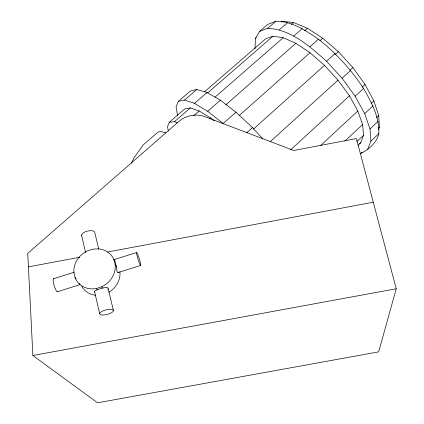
<?xml version="1.0" encoding="UTF-8"?>
<svg xmlns="http://www.w3.org/2000/svg" width="424" height="424" viewBox="0 0 424 424"><rect width="100%" height="100%" fill="white"/><g stroke="black" fill="none" stroke-linecap="round" stroke-linejoin="round"><path stroke-width="0.64" d="M255.01 48.696L255.418 38.388L259.658 31.334L267.698 24.412L275.95 21.2C291.988 21.205 305.757 30.438 318.466 39.194C336.052 53.074 351.236 69.748 363.548 88.462C371.493 102.311 379.591 117.204 378.817 133.677C376.655 143.058 368.864 149.343 360.665 153.546L362.08 152.205M107.929 289.428L107.945 287.854L107.309 287.43C103.011 287.451 98.702 289.136 94.828 290.917L94.547 291.468L99.667 313.712M396.239 288.765L378.648 351.872L97.573 402.8L32.876 355.503L27.761 253.382L178.679 121.619A23.389 20.283 -16 0 1 204.713 116.611L293.737 150.488L356.388 138.574L396.239 288.765L32.876 355.503M357.936 145.416L360.808 142.703L363.548 135.272L362.605 124.486L357.829 111.003L349.434 95.813L338.002 80.147L324.471 65.354L310.024 52.724L295.894 43.28L283.243 37.699L272.992 36.22L265.769 38.727L204.707 91.616M367.624 149.449L370.915 141.15L378.817 133.677M378.452 129.649L379.39 127.327L378.727 115.588L373.894 100.949L365.075 84.493L352.885 67.57L338.336 51.67L322.706 38.192L307.368 28.244L293.594 22.53L282.395 21.274L281.17 21.741M214.29 120.824L210.781 118.042L199.19 110.966L190.355 107.919L184.769 108.883L169.271 122.308L167.464 126.675L168.36 131.08M262.695 138.781L252.487 127.592L235.967 112.185L220.379 100.197L207.002 92.506L196.8 89.48L190.318 91.043L178.345 101.357L176.077 106.816L177.587 115.773M131.297 163.325L133.82 158.157L143.233 144.86L157.675 132.352A73.532 15.243 47.9 0 1 165.869 132.972M378.521 128.149L379.39 127.327M370.915 141.15L370.009 128.965L378.097 121.359M356.838 141.579L363.548 135.272M376.496 117.681L378.727 115.588M344.744 141.197L362.605 124.486M370.009 128.965L364.682 113.606L372.945 105.905M320.464 145.692L357.829 111.003M371.159 103.493L373.894 100.949M364.682 113.606L355.142 96.206L363.548 88.462M290.594 149.884L349.434 95.813M362.297 87.047L365.075 84.493M355.142 96.206L342.051 78.212L350.558 70.474M270.13 141.796L338.002 80.147M350.076 70.124L352.885 67.57M335.04 54.627L338.336 51.67M253.298 129.23L324.471 65.354M246.567 132.898L252.487 127.592M259.658 31.334L267.729 28.291C291.198 29.5 309.79 46.417 326.512 61.226L335.071 53.551M319.882 40.693L322.706 38.192M239.422 115.355L310.024 52.724M235.967 112.185L223.162 123.511L207.681 111.3L194.499 103.35L184.541 100.059L178.345 101.357M309.912 46.762L318.466 39.194M304.57 30.703L307.368 28.244M209.79 118.911L210.781 118.042M225.822 104.834L295.894 43.28M207.681 111.3L220.379 100.197M293.731 36.029L302.222 28.604M193.821 115.646L199.19 110.966M215.063 97.128L283.243 37.699M194.499 103.35L207.002 92.506M279.321 29.791L287.695 22.53M169.271 122.308L174.529 121.646L190.355 107.919M207.527 93.02L272.992 36.22M291.288 24.534L293.594 22.53M281.488 22.059L282.395 21.274M255.418 38.388L256.398 37.54M184.541 100.059L196.8 89.48M267.729 28.291L275.95 21.2M359.176 143.731L360.808 142.703M76.188 278.828L75.011 277.439L73.914 272.457A21.502 19.191 -36.7 0 1 87.572 250.812L92.792 249.164L98.13 248.83A21.502 19.191 -36.7 0 1 113.961 259.811L115.18 264.751L116.16 266.192L117.04 271.477L117.432 272.288L118.238 272.51M57.314 291.786L80.125 284.573M117.84 272.643L140.567 265.456A6.816 0.684 72.9 0 0 138.494 256.271A6.816 0.684 72.9 0 0 136.926 255.179A6.816 0.684 72.9 0 0 140.567 265.456M75.011 277.439A21.502 19.191 -36.7 0 0 96.306 288.511L101.643 286.82A21.502 19.191 -36.7 0 0 115.18 264.751M53.419 278.791L74.152 272.245M116.377 266.908L114.946 261.279L114.067 259.636L136.597 252.524M28.434 266.86L79.707 257.246M107.611 252.015L373.274 202.216M114.067 259.636L114.416 260.06M174.529 121.646L177.587 122.849M326.512 61.226L342.051 78.212M96.306 288.511L97.393 289.857M101.643 286.82L102.703 288.172M79.177 283.455L79.76 284.207M113.961 259.811L114.946 261.279M94.547 291.468L94.759 292.03M98.792 249.328L94.791 232.58A6.752 2.846 -13.5 0 0 87.307 231.144A6.752 2.846 -13.5 0 0 81.832 235.882M108.157 288.537L113.436 310.638A7.086 2.369 -14.6 0 1 102.963 315.059A7.086 2.369 -14.6 0 1 103.255 310.771A7.086 2.369 -14.6 0 1 113.436 310.638M81.588 235.172L85.637 252.768M57.669 291.67A6.832 1.431 73.3 0 1 54.161 285.633A6.832 1.431 73.3 0 1 53.784 278.706M119.913 271.71A21.004 18.836 -37.2 0 1 108.931 292.2M95.543 295.242A21.004 18.836 -37.2 0 1 81.731 286.37"/></g></svg>
